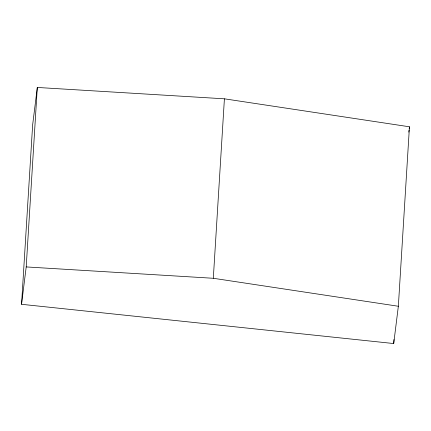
<?xml version="1.0" encoding="UTF-8"?>
<svg xmlns="http://www.w3.org/2000/svg" width="431" height="431" viewBox="0 0 431 431"><rect width="100%" height="100%" fill="white"/><g stroke="black" fill="none" stroke-linecap="round" stroke-linejoin="round"><path stroke-width="0.65" d="M21.55 304.302L32.648 124.834L37.303 87.455L224.411 98.818L409.45 126.795L398.352 306.258L393.708 343.545L21.55 304.302L26.205 266.924L37.303 87.455M398.352 306.258L213.313 278.281L224.411 98.818M393.708 343.545L393.956 339.526M408.787 132.118L409.035 130.124M409.202 128.794L409.45 126.795M26.205 266.924L213.313 278.281"/></g></svg>
